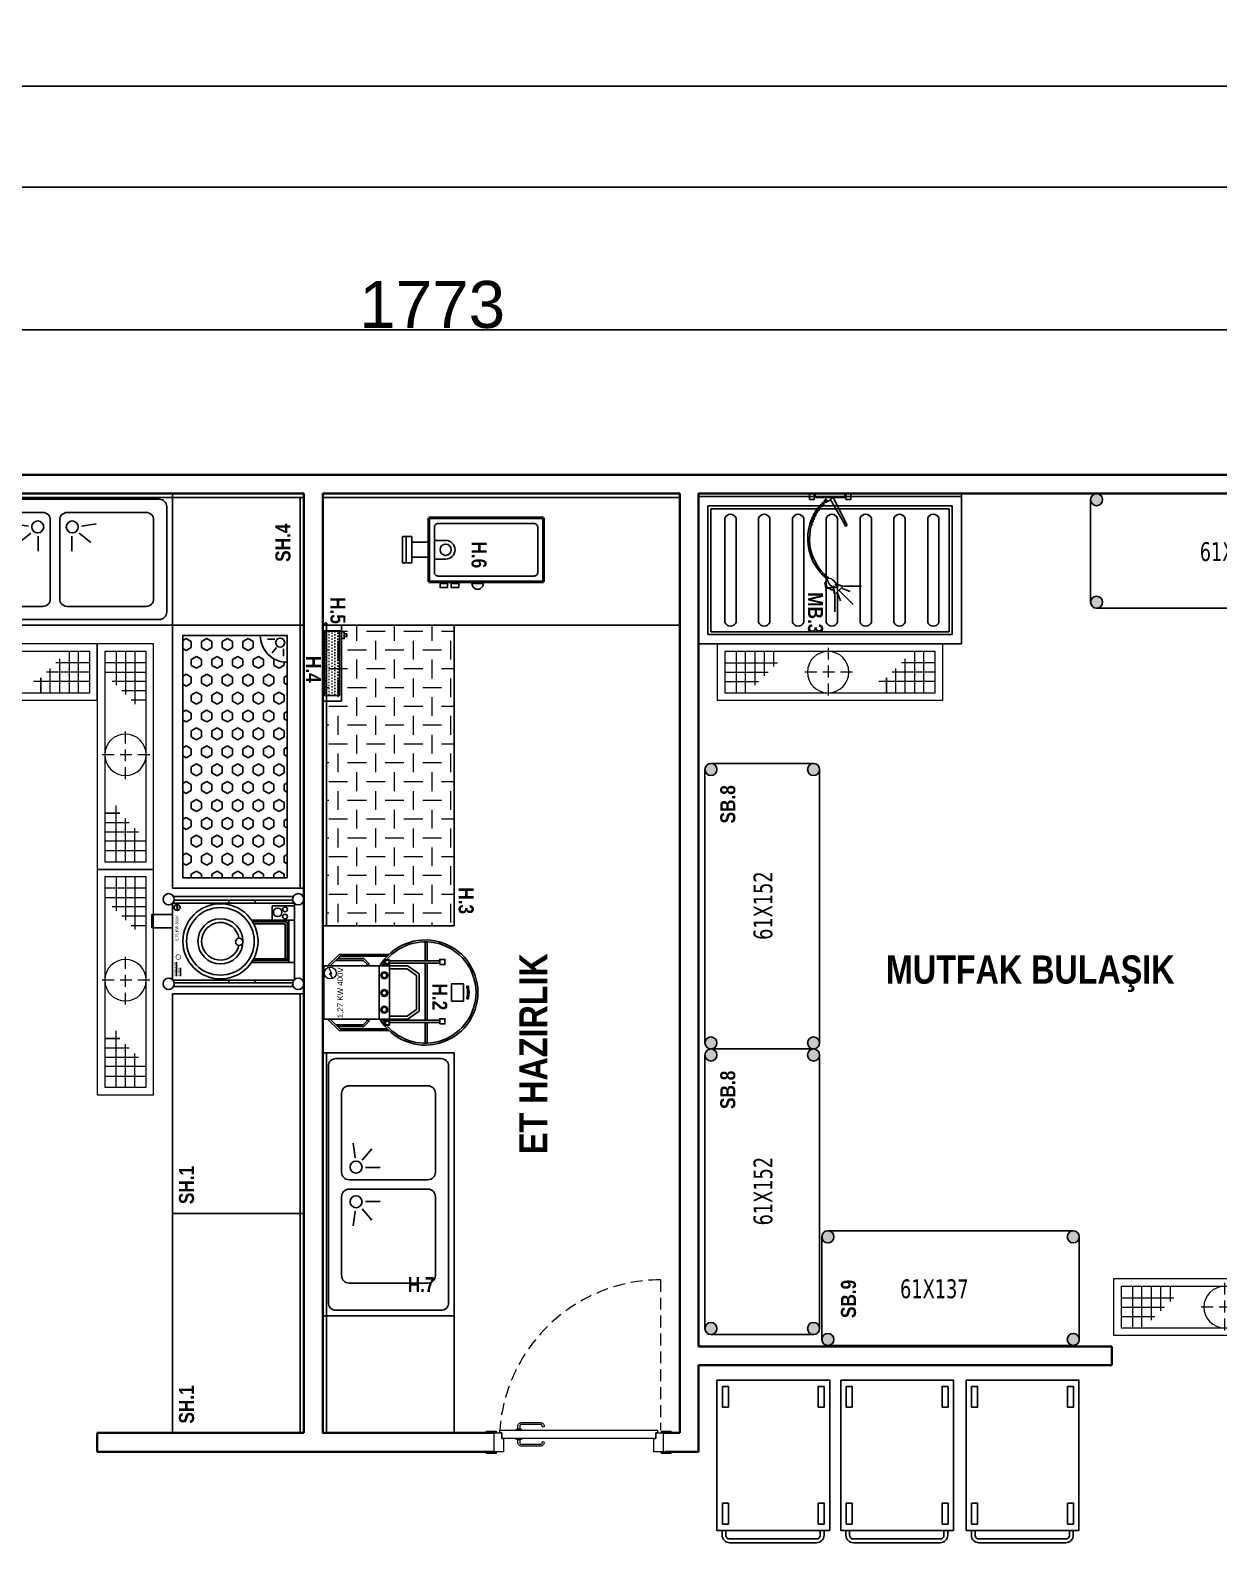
# Model space of a CAD drawing. Header units: centimetres. Extents: x 3125 to 7752, y 12316 to 13705.
# Drawn here: x 3966 to 4599, y 12900 to 13705 of the extents above; entities that cross this region are included whole.
import ezdxf
from ezdxf.enums import TextEntityAlignment as Align

# ---------------------------------------------------------------- set-up
doc = ezdxf.new("R2010")
doc.units = ezdxf.units.CM
doc.linetypes.add('DASHED2', pattern=[9.525, 6.35, -3.175])
for name, color, linetype, lineweight in [('-DWG_ANA', 7, 'Continuous', 50), ('-DWG_DETAY1', 7, 'Continuous', 25), ('A_strc-prf', 115, 'Continuous', 9), ('A_text', 7, 'Continuous', 9), ('BL-C', 140, 'Continuous', 0), ('DUVAR', 1, 'Continuous', 40), ('GRC-Ekipman', 4, 'Continuous', 25), ('GRC-et', 10, 'Continuous', 15), ('NO', 7, 'Continuous', 30), ('TES_SU', 150, 'Continuous', 25), ('yerizg-a', 7, 'Continuous', 15), ('yerizg-b', 7, 'Continuous', 9)]:
    doc.layers.add(name, color=color, linetype=linetype, lineweight=lineweight)
for name, color, linetype in [('0-MUTFAK', 7, 'Continuous'), ('Kıtc-002 Çizgi', 7, 'Continuous'), ('Kıtc-011 Elk Tes Yazı 001', 1, 'Continuous'), ('Kıtc-014 Elk Tes İşaretler', 1, 'Continuous'), ('sıhhi tesisat', 162, 'Continuous')]:
    doc.layers.add(name, color=color, linetype=linetype)
doc.styles.add('GZP', font='ARIALN.TTF')
doc.styles.add('ROMANS', font='ROMANSTW.SHX', dxfattribs={"width": 0.8})
doc.styles.get("Standard").update_dxf_attribs({"font": 'arial.ttf'})
doc.styles.add('STYLE1', font='tahoma.ttf', dxfattribs={"height": 18})
doc.dimstyles.new('ISO-25', dxfattribs={"dimtxt": 2.5, "dimasz": 2.5, "dimexe": 1.25, "dimexo": 0.625, "dimtad": 1, "dimtxsty": 'Standard', "dimcen": 2.5, "dimadec": 0, "dimazin": 0, "dimtfac": 1, "dimtmove": 0, "dimatfit": 3, "dimfxl": 1, "dimarcsym": 0})

# ---------------------------------------------------------------- blocks, each defined once
blk = doc.blocks.new('SebzeST.140-70')
h = blk.add_hatch()
h.set_pattern_fill('HEX', color=251, style=0)
h.set_pattern_definition([(0, (-12360.4633, -10510.258), (0, 5.49926), [3.175, -6.35]), (120, (-12360.4633, -10510.258), (-4.7624989, -2.74963), [3.175, -6.35]), (60, (-12357.2883, -10510.258), (-4.7624989, 2.74963), [3.175, -6.35])])
h.paths.add_polyline_path([(-134.5, -64.5), (-5.5, -64.5), (-5.5, -9), (-120.28, -9, -0.414214), (-134.5, -23.22)])
at = {"color": 251}
for p, q in [((-132.46, -15.55), (-132.46, -19.44)), ((-128.02, -14.63), (-125.18, -16.85)), ((-127.4, -10.86), (-123.57, -10.86))]:
    blk.add_line(p, q, dxfattribs=at)
for points in [[(0, 0), (-140, 0), (-140, -70), (0, -70)], [(0, 0), (-140, 0), (-140, -2), (0, -2)], [(-5.5, -9), (-134.5, -9), (-134.5, -64.5), (-5.5, -64.5)]]:
    blk.add_lwpolyline(points, close=True)
blk.add_circle((-130.74, -12.66), 2.4, dxfattribs=at)
blk.add_arc((-134.5, -9), 14.22, 270, 0, dxfattribs=at)
blk = doc.blocks.new('v-sg')
at = {"layer": 'TES_SU', "linetype": 'Continuous', "const_width": 1.2}
blk.add_lwpolyline([(-5, 0, 1), (5, 0, 1)], format="xyb", close=True, dxfattribs=at)
blk = doc.blocks.new('P-30')
at = {"layer": 'GRC-Ekipman'}
for p, q in [((-1638.02, 18559.67, 10.3), (-1638, 18559.38, 10.3)), ((-1638.02, 18559.67, 10.3), (-1637.79, 18559.51, 10.3)), ((-1638, 18559.38, 10.3), (-1637.93, 18559.42, 10.3)), ((-1637.93, 18559.42, 10.3), (-1637.79, 18559.51, 10.3)), ((-1637.87, 18559.46, 10.3), (-1637.92, 18559.43, 10.3)), ((-1637.92, 18559.43, 10.3), (-1637.36, 18558.34, 10.3)), ((-1637.27, 18558.29, 10.3), (-1637.87, 18559.46, 10.3)), ((-1610.15, 18560.8, 0), (-1610.15, 18562.3, 0)), ((-1596.15, 18560.8, 0), (-1596.15, 18562.3, 0)), ((-1587.09, 18551.73, 0), (-1587.09, 18559.29, 0)), ((-1587.09, 18559.29, 0), (-1575.15, 18559.29, 0)), ((-1637.36, 18558.34, 10.3), (-1637.94, 18558.29, 10.3)), ((-1637.94, 18558.29, 10.3), (-1637.26, 18557.32, 10.3)), ((-1637.85, 18558.24, 10.3), (-1637.27, 18558.29, 10.3)), ((-1637.22, 18557.34, 10.3), (-1637.85, 18558.24, 10.3)), ((-1598.09, 18551.73, 0), (-1575.15, 18551.73, 0)), ((-1597.45, 18550.73, 0), (-1579.15, 18550.73, 0)), ((-1579.15, 18530.13, 0), (-1579.15, 18550.73, 0)), ((-1578.15, 18529.13, 0), (-1578.15, 18551.73, 0)), ((-1575.15, 18529.13, 0), (-1575.15, 18551.73, 0)), ((-1596.89, 18549.73, 0), (-1580.15, 18549.73, 0)), ((-1580.15, 18531.13, 0), (-1580.15, 18549.73, 0)), ((-1598.09, 18529.13, 0), (-1575.15, 18529.13, 0)), ((-1597.45, 18530.13, 0), (-1578.15, 18530.13, 0)), ((-1596.89, 18531.13, 0), (-1579.15, 18531.13, 0)), ((-1610.15, 18519.8, 0), (-1610.15, 18518.3, 0)), ((-1596.15, 18519.8, 0), (-1596.15, 18518.3, 0))]:
    blk.add_line(p, q, dxfattribs=at)
at = {"layer": 'GRC-Ekipman', "elevation": 0}
for points in [[(-1575.15, 18519.8), (-1640.15, 18519.8), (-1640.15, 18560.8), (-1575.15, 18560.8), (-1575.15, 18551.73)], [(-1639.55, 18564.3), (-1575.74, 18564.3)], [(-1639.19, 18562.3), (-1576.1, 18562.3)], [(-1575.15, 18529.13), (-1575.15, 18519.8)], [(-1639.19, 18518.3), (-1576.1, 18518.3)], [(-1639.55, 18516.3), (-1575.74, 18516.3)]]:
    blk.add_lwpolyline(points, dxfattribs=at)
blk.add_lwpolyline([(-1651.1, 18547.53), (-1651.1, 18554.65), (-1640.15, 18554.65), (-1640.15, 18547.53)], close=True, dxfattribs=at)
at = {"layer": 'GRC-Ekipman'}
for centre, radius in [((-1642.15, 18562.8, 0), 3), ((-1637.69, 18558.42, 10.3), 1.58), ((-1614.59, 18540.43, 0), 20), ((-1580.21, 18557.4, 0), 1.26), ((-1573.15, 18562.8, 0), 3), ((-1614.59, 18540.43, 0), 18), ((-1614.59, 18540.43, 0), 12), ((-1584.13, 18555.86, 0), 2.29), ((-1580.21, 18553.61, 0), 1.26), ((-1604.6, 18540.15, 0), 1.9), ((-1642.15, 18517.8, 0), 3), ((-1573.15, 18517.8, 0), 3)]:
    blk.add_circle(centre, radius, dxfattribs=at)
blk.add_arc((-1614.59, 18540.43, 0), 10, 9.30203, 347.47644, dxfattribs=at)
at = {"layer": 'GRC-Ekipman', "xscale": 0.2549349402009376, "yscale": 0.2549349402009376, "zscale": 0.2549349402009376, "rotation": 89.99999999999999}
blk.add_blockref('v-sg', (-1637.03, 18532.05, 0), dxfattribs=at)
at = {"layer": 'GRC-Ekipman'}
blk.add_text('0,75 KW 380V', height=1.5, rotation=90, dxfattribs=at).set_placement((-1637.01, 18540.64, 0))
at = {"layer": 'GRC-Ekipman', "char_height": 1, "attachment_point": 1, "rotation": 90}
for s, insert in [('{\\L\\C5;SOĞUK SU}', (-1639.22, 18521.93, 0)), ('{\\L\\C5;GİDER}', (-1637.01, 18521.93, 0))]:
    blk.add_mtext_dynamic_manual_height_columns(s, width=14.9424, gutter_width=50, heights=[0], dxfattribs=dict(at, insert=insert))
blk = doc.blocks.new('KAZAN YIKAMA EVY.140-80')
for p, q in [((0, 0), (140, 0)), ((0, -80), (0, 0)), ((140, 0), (140, -80)), ((5, -6.5), (135, -6.5)), ((5, -75), (5, -6.5)), ((6.5, -8), (133.5, -8)), ((6.5, -73.5), (6.5, -8)), ((133.5, -8), (133.5, -73.5)), ((135, -6.5), (135, -75)), ((140, -80), (0, -80)), ((135, -75), (5, -75)), ((133.5, -73.5), (6.5, -73.5))]:
    blk.add_line(p, q)
at = {"color": 251}
for p, q in [((14, -68.5), (14, -13)), ((20, -68.5), (20, -13)), ((32, -68.5), (32, -13)), ((38, -68.5), (38, -13)), ((50, -68.5), (50, -13)), ((56, -68.5), (56, -13)), ((68, -68.5), (68, -13)), ((74, -68.5), (74, -13)), ((86, -68.5), (86, -13)), ((92, -68.5), (92, -13)), ((104, -68.5), (104, -13)), ((110, -68.5), (110, -13)), ((122, -68.5), (122, -13)), ((128, -68.5), (128, -13))]:
    blk.add_line(p, q, dxfattribs=at)
blk.add_lwpolyline([(0, 0), (140, 0), (140, -1.5), (0, -1.5)], close=True)
for centre, start, end in [((17, -14.25), 22.61986, 157.38014), ((35, -14.25), 22.61986, 157.38014), ((53, -14.25), 22.61986, 157.38014), ((71, -14.25), 22.61986, 157.38014), ((89, -14.25), 22.61986, 157.38014), ((107, -14.25), 22.61986, 157.38014), ((125, -14.25), 22.61986, 157.38014), ((17, -67.25), 202.61986, 337.38014), ((35, -67.25), 202.61986, 337.38014), ((53, -67.25), 202.61986, 337.38014), ((71, -67.25), 202.61986, 337.38014), ((89, -67.25), 202.61986, 337.38014), ((107, -67.25), 202.61986, 337.38014), ((125, -67.25), 202.61986, 337.38014)]:
    blk.add_arc(centre, 3.25, start, end, dxfattribs=at)
blk = doc.blocks.new('152')
at = {"lineweight": -2}
h = blk.add_hatch(color=256, dxfattribs=at)
h.paths.add_polyline_path([(-1483.21, 18617.04, 1), (-1476.81, 18617.04, 1)])
h.paths.add_polyline_path([(-1476.81, 18562.44, 1), (-1483.21, 18562.44, 1)])
h = blk.add_hatch(color=256, dxfattribs=at)
h.paths.add_polyline_path([(-1337.61, 18617.04, 1), (-1331.21, 18617.04, 1)])
h.paths.add_polyline_path([(-1337.61, 18562.44, 1), (-1331.21, 18562.44, 1)])
for p, q in [((-1483.21, 18617.04), (-1483.21, 18562.44)), ((-1334.41, 18620.24), (-1480.01, 18620.24)), ((-1331.21, 18617.04), (-1331.21, 18562.44)), ((-1334.41, 18559.24), (-1480.01, 18559.24))]:
    blk.add_line(p, q)
for centre in [(-1480.01, 18617.04), (-1334.41, 18617.04), (-1480.01, 18562.44), (-1334.41, 18562.44)]:
    blk.add_circle(centre, 3.2)
at = {"style": 'STYLE1', "width": 0.8}
blk.add_text('61X152', height=10, dxfattribs=at).set_placement((-1425.13, 18584.4))
blk = doc.blocks.new('ÖN YIKAMA DUŞ')
at = {"linetype": 'Continuous'}
for p, q in [((0, 0), (0, -4.4)), ((3.7, 0), (0, 0)), ((3.7, -4.4), (3.7, 0)), ((4.5, 0), (4.5, -3)), ((26.9, 0), (4.5, 0)), ((26.9, -3), (26.9, 0)), ((27.7, 0), (27.7, -4.4)), ((31.4, 0), (27.7, 0)), ((31.4, -4.4), (31.4, 0)), ((0, -4.4), (3.7, -4.4)), ((4.5, -0.7), (3.7, -0.7)), ((4.5, -2.2), (3.7, -2.2)), ((4.5, -3), (13.4, -3)), ((5.5, -11), (7.6, -13)), ((6.9, -9.5), (9, -11.5)), ((8.1, -7.9), (10.2, -9.9)), ((9.4, -6.4), (11.5, -8.4)), ((10.9, -5), (13, -7)), ((11.5, -4.7), (13.6, -6.7)), ((11.9, -4.2), (14, -6.2)), ((12.2, -3.9), (13.4, -2.9)), ((12.2, -3.9), (14.3, -5.9)), ((13.4, -2.9), (17.9, -2.9)), ((17.9, -2.9), (14.3, -5.9)), ((17.8, -3), (26.9, -3)), ((27.7, -0.7), (26.9, -0.7)), ((27.7, -2.2), (26.9, -2.2)), ((27.7, -4.4), (31.4, -4.4)), ((-0.1, -22.8), (2.6, -23.8)), ((0.7, -20.4), (3.4, -21.4)), ((1.7, -17.8), (4.1, -19.3)), ((2.7, -15.3), (5.1, -16.8)), ((4.2, -12.9), (6.3, -14.9))]:
    blk.add_line(p, q, dxfattribs=at)
at = {"color": 251, "linetype": 'Continuous'}
for p, q in [((27, -23.5), (16.1, -4.4)), ((18.1, -3), (28.5, -23.5)), ((11.7, -67.6), (12, -67.6)), ((12.6, -71.5), (11.7, -67.6)), ((12, -67.6), (13.2, -71.3)), ((15.9, -72.4), (12.6, -71.5)), ((13.2, -71.3), (16, -71.7)), ((17.1, -73.3), (15.9, -72.4)), ((16, -71.7), (17.9, -71.2)), ((18.1, -73), (17.1, -73.3)), ((25.7, -70.4), (19.4, -76.7)), ((19.4, -77.2), (19.4, -89.9)), ((21.4, -75.7), (23.6, -81.6)), ((23, -73.8), (33.2, -84.2)), ((25, -72.1), (31, -74.4)), ((26.3, -70.3), (39.7, -70.3))]:
    blk.add_line(p, q, dxfattribs=at)
at = {"linetype": 'Continuous'}
for centre, radius, start, end in [((37, -34.4), 38.3, 129.0428, 232.3369), ((38.2, -34.3), 38.1, 130.3173, 231.5585)]:
    blk.add_arc(centre, radius, start, end, dxfattribs=at)
at = {"color": 251, "linetype": 'Continuous'}
for centre, radius, start, end in [((27.7, -23.9), 0.838, 153.2717, 26.7283), ((14.6, -65), 0.878, 134.1304, 188.0124), ((20, -64.2), 6.42, 188.0124, 207.313), ((14.6, -65), 0.878, 80.2485, 134.1304), ((26.8, -60.8), 14, 207.313, 216.9944), ((13.6, -70.5), 6.42, 60.9479, 80.2485), ((9.9, -77.1), 14, 51.2665, 60.9479), ((-2.2, -81.9), 26.2, 29.9355, 37.0189), ((16.1, -72.9), 5.32, 28.8119, 50.0063), ((46.7, 29.8), 102.3, 254.5947, 258.178), ((2.7, -141.7), 74.9, 72.112, 76.2975), ((32.3, -52), 24, 225.8417, 233.2402), ((-87.9, -95.9), 109, 10.1631, 13.6355), ((22.2, -65.7), 6.11, 227.097, 246.8677), ((96.2, -54.1), 80.1, 192.3119, 196.3602), ((19.9, -70.5), 0.878, 260.2485, 314.1304), ((19.9, -70.5), 0.878, 314.1304, 8.0124)]:
    blk.add_arc(centre, radius, start, end, dxfattribs=at)
blk = doc.blocks.new('A$C29431E44')
at = {"layer": 'Kıtc-014 Elk Tes İşaretler', "linetype": 'Continuous', "lineweight": 0}
for p, q in [((2.9, 3.66), (0.96, 2.3)), ((0.96, 2.3), (1, 2.21)), ((1, 2.21), (2.81, 3.48)), ((2.81, 3.48), (2.9, 2.31)), ((3, 2.49), (2.9, 3.66)), ((2.9, 2.31), (5.24, 3.52)), ((5.18, 3.62), (3, 2.49)), ((5.66, 3.81), (5.09, 3.77)), ((5.09, 3.77), (5.17, 3.64)), ((5.17, 3.64), (5.34, 3.36)), ((5.24, 3.52), (5.19, 3.62)), ((5.34, 3.36), (5.66, 3.81))]:
    blk.add_line(p, q, dxfattribs=at)
blk.add_circle((3.16, 3.16), 3.16, dxfattribs=at)
blk = doc.blocks.new('A$C5DC8673B')
at = {"layer": 'Kıtc-002 Çizgi'}
for p, q in [((9.81, 60.6), (9.81, 74.46)), ((10.81, 61.02), (10.81, 75.5)), ((45.07, 61.02), (45.07, 75.5)), ((46.07, 60.6), (46.07, 74.46)), ((12.51, 57.9), (9.81, 60.6)), ((12.93, 58.9), (10.81, 61.02)), ((12.51, 57.9), (13.78, 57.9)), ((12.93, 58.9), (13.78, 58.9)), ((42.95, 58.9), (42.1, 58.9)), ((43.36, 57.9), (42.1, 57.9)), ((42.95, 58.9), (45.07, 61.02)), ((43.36, 57.9), (46.07, 60.6)), ((12.86, 49.25), (12.86, 46.97)), ((13.78, 52.49), (13.78, 46.97)), ((13.27, 27.91), (43.51, 27.91)), ((13.27, 26.91), (43.51, 26.91)), ((44.79, 27.91), (54.94, 27.91)), ((44.79, 26.91), (54.92, 26.91)), ((25.28, 5.74), (25.55, 5.7)), ((25.28, 4.93), (25.55, 4.89)), ((30.59, 5.74), (30.32, 5.7)), ((30.59, 4.93), (30.32, 4.89))]:
    blk.add_line(p, q, dxfattribs=at)
for points in [[(13.78, 52.49), (42.1, 52.49), (42.1, 81.92), (13.78, 81.92)], [(10.58, 49.85), (13.78, 49.85), (13.78, 49.25), (10.58, 49.25)], [(12.86, 49.25), (10.58, 49.25), (10.58, 46.97), (12.86, 46.97)], [(13.78, 49.25), (12.86, 49.25), (12.86, 46.97), (13.78, 46.97)], [(13.78, 52.49), (42.1, 52.49), (42.1, 46.97), (13.78, 46.97)], [(42.1, 49.82), (45.29, 49.82), (45.29, 49.23), (42.1, 49.23)], [(43.01, 46.95), (42.1, 46.95), (42.1, 49.23), (43.01, 49.23)], [(43.01, 49.23), (45.29, 49.23), (45.29, 46.95), (43.01, 46.95)], [(12, 20.21), (13.27, 20.21), (13.27, 46.97), (12, 46.97)], [(43.51, 20.19), (44.79, 20.19), (44.79, 46.95), (43.51, 46.95)], [(11.26, 20.21), (14.01, 20.21), (14.01, 17.47), (11.26, 17.47)], [(42.78, 20.19), (45.52, 20.19), (45.52, 17.45), (42.78, 17.45)], [(23.37, 13.98), (32.5, 13.98), (32.5, 7.59), (23.37, 7.59)], [(24.56, 5.74), (25.28, 5.74), (25.28, 4.93), (24.56, 4.93)], [(31.32, 5.74), (30.59, 5.74), (30.59, 4.93), (31.32, 4.93)]]:
    blk.add_lwpolyline(points, close=True, dxfattribs=at)
for points in [[(7.66, 47.23), (7.66, 73.69), (13.78, 79.99)], [(8.66, 48.22), (8.66, 73.29), (13.78, 78.56)], [(48.21, 47.23), (48.21, 73.69), (42.1, 79.99)], [(47.21, 48.22), (47.21, 73.29), (42.1, 78.56)], [(13.78, 46.97), (13.78, 37.33), (13.9, 36.96), (18.04, 31.19), (18.44, 31.17), (37.43, 31.17), (37.84, 31.19), (41.98, 36.96), (42.1, 37.33), (42.1, 46.97)], [(15.28, 46.97), (15.28, 37.61), (18.82, 32.67), (37.05, 32.67), (40.6, 37.61), (40.6, 46.97)]]:
    blk.add_lwpolyline(points, dxfattribs=at)
for centre, radius in [((11.69, 48.13), 1), ((18.78, 49.73), 1.82), ((18.78, 49.73), 1.28), ((27.7, 49.73), 1.82), ((27.7, 49.73), 1.28), ((37.09, 49.73), 1.82), ((37.09, 49.73), 1.28), ((44.19, 48.13), 1)]:
    blk.add_circle(centre, radius, dxfattribs=at)
for centre, radius, start, end in [((27.94, 27.91), 28, 120.37847, 59.62153), ((27.94, 27.91), 27, 130.00552, 49.99448), ((27.94, 27.91), 27, 121.63053, 125.66401), ((27.94, 27.91), 27, 54.24941, 58.36948), ((27.94, 14.35), 8.97, 254.57781, 285.42219), ((27.94, 13.54), 8.97, 254.57781, 285.42219)]:
    blk.add_arc(centre, radius, start, end, dxfattribs=at)
for points, knots in [([(1.23, 27.91), (1.16, 27.91), (1.06, 27.91), (0.97, 27.91), (0.94, 27.91)], [0, 0, 0, 0, 0.1306613, 0.1926211, 0.1926211, 0.1926211, 0.1926211]), ([(1.23, 27.91), (1.16, 27.91), (1.06, 27.91), (0.97, 27.91), (0.94, 27.91)], [0, 0, 0, 0, 0.1306613, 0.1926211, 0.1926211, 0.1926211, 0.1926211]), ([(12, 27.91), (11.69, 27.91), (11.39, 27.91), (11.08, 27.91), (10.43, 27.91), (8.89, 27.91), (6.48, 27.91), (3.85, 27.91), (2.1, 27.91), (1.23, 27.91)], [-0.091879, -0.091879, -0.091879, -0.091879, 0, 0, 0, 0.196291, 0.46418, 0.732097, 1, 1, 1, 1]), ([(12, 27.91), (11.69, 27.91), (11.39, 27.91), (11.08, 27.91), (10.43, 27.91), (8.89, 27.91), (6.48, 27.91), (3.85, 27.91), (2.1, 27.91), (1.23, 27.91)], [-0.091879, -0.091879, -0.091879, -0.091879, 0, 0, 0, 0.196291, 0.46418, 0.732097, 1, 1, 1, 1]), ([(12, 26.91), (11.97, 26.91), (11.94, 26.91), (11.87, 26.91), (11.82, 26.91), (11.66, 26.91), (11.56, 26.91), (11.44, 26.91), (11.43, 26.91), (11.38, 26.91), (11.35, 26.91), (11.26, 26.91), (11.2, 26.91), (11.12, 26.91), (11.11, 26.91), (11.08, 26.91), (11.07, 26.91), (11.05, 26.91), (11.04, 26.91), (11.02, 26.91), (11, 26.91), (10.95, 26.91), (10.91, 26.91), (10.81, 26.91), (10.74, 26.91), (10.52, 26.91), (10.38, 26.91), (9.96, 26.91), (9.68, 26.91), (9.37, 26.91), (9.34, 26.91), (9.27, 26.91), (9.22, 26.91), (9.16, 26.91), (9.15, 26.91), (9.14, 26.91), (9.13, 26.91), (9.12, 26.91), (9.11, 26.91), (9.09, 26.91), (9.08, 26.91), (9.04, 26.91), (9.02, 26.91), (8.94, 26.91), (8.89, 26.91), (8.74, 26.91), (8.64, 26.91), (8.33, 26.91), (8.13, 26.91), (7.51, 26.91), (7.11, 26.91), (6.66, 26.91), (6.62, 26.91), (6.56, 26.91), (6.55, 26.91), (6.52, 26.91), (6.51, 26.91), (6.49, 26.91), (6.49, 26.91), (6.47, 26.91), (6.46, 26.91), (6.44, 26.91), (6.42, 26.91), (6.38, 26.91), (6.34, 26.91), (6.25, 26.91), (6.19, 26.91), (6, 26.91), (5.88, 26.91), (5.5, 26.91), (5.25, 26.91), (4.98, 26.91), (4.95, 26.91), (4.88, 26.91), (4.83, 26.91), (4.68, 26.91), (4.58, 26.91), (4.29, 26.91), (4.09, 26.91), (3.88, 26.91), (3.87, 26.91), (3.85, 26.91), (3.84, 26.91), (3.82, 26.91), (3.81, 26.91), (3.78, 26.91), (3.76, 26.91), (3.7, 26.91), (3.66, 26.91), (3.54, 26.91), (3.46, 26.91), (3.22, 26.91), (3.06, 26.91), (2.57, 26.91), (2.25, 26.91), (1.7, 26.91), (1.46, 26.91), (1.23, 26.91)], [-0.091879, -0.091879, -0.091879, -0.091879, -0.084163, -0.084163, -0.068729, -0.068729, -0.037862, -0.037862, -0.033319, -0.033319, -0.024232, -0.024232, -0.006058, -0.006058, -0.000672, -0.000672, 0.001993, 0.001993, 0.004658, 0.004658, 0.009988, 0.009988, 0.020649, 0.020649, 0.04197, 0.04197, 0.084612, 0.084612, 0.169896, 0.169896, 0.17737, 0.17737, 0.192318, 0.192318, 0.194954, 0.194954, 0.196886, 0.196886, 0.198819, 0.198819, 0.202683, 0.202683, 0.210411, 0.210411, 0.225868, 0.225868, 0.256781, 0.256781, 0.318608, 0.318608, 0.442262, 0.442262, 0.455315, 0.455315, 0.459598, 0.459598, 0.462633, 0.462633, 0.465016, 0.465016, 0.4674, 0.4674, 0.472167, 0.472167, 0.481702, 0.481702, 0.500771, 0.500771, 0.538909, 0.538909, 0.615186, 0.615186, 0.622666, 0.622666, 0.637628, 0.637628, 0.667551, 0.667551, 0.727398, 0.727398, 0.731293, 0.731293, 0.734369, 0.734369, 0.737445, 0.737445, 0.743597, 0.743597, 0.755901, 0.755901, 0.780509, 0.780509, 0.829725, 0.829725, 0.928156, 0.928156, 1, 1, 1, 1])]:
    blk.add_open_spline(points, degree=3, knots=knots, dxfattribs=at)
at = {"layer": 'Kıtc-014 Elk Tes İşaretler'}
blk.add_blockref('A$C29431E44', (35.14, 75.32), dxfattribs=at)
at = {"layer": 'Kıtc-011 Elk Tes Yazı 001', "insert": (14.28, 74.65), "char_height": 3, "attachment_point": 1}
blk.add_mtext_dynamic_manual_height_columns('{\\f@Arial Unicode MS|b0|i0|c162|p34;1,27 KW 400V }', width=31.2688, gutter_width=50, heights=[0], dxfattribs=at)
blk = doc.blocks.new('Y-SIFON')
at = {"layer": 'yerizg-a', "color": 0, "linetype": 'Continuous'}
blk.add_circle((0, 0), 11, dxfattribs=at)
at = {"layer": 'yerizg-b', "color": 0, "linetype": 'DASHED2'}
for points in [[(0, 13), (0, -13)], [(-13, 0), (13, 0)]]:
    blk.add_lwpolyline(points, dxfattribs=at)
blk = doc.blocks.new('FGEWRW')
at = {"layer": 'BL-C', "linetype": 'Continuous'}
for p, q in [((418952.37, 6392407.23, 0), (418980.37, 6392407.23, 0)), ((418958.37, 6392413.23, 0), (418958.37, 6392391.23, 0)), ((418963.37, 6392391.23, 0), (418963.37, 6392413.23, 0)), ((418968.37, 6392413.23, 0), (418968.37, 6392395.23, 0)), ((418973.37, 6392413.23, 0), (418973.37, 6392400.23, 0)), ((418978.37, 6392413.23, 0), (418978.37, 6392405.23, 0)), ((419064.37, 6392407.23, 0), (419046.37, 6392407.23, 0)), ((419048.37, 6392391.23, 0), (419048.37, 6392409.23, 0)), ((419053.37, 6392413.23, 0), (419053.37, 6392391.23, 0)), ((419058.37, 6392391.23, 0), (419058.37, 6392413.23, 0)), ((418952.37, 6392402.23, 0), (418975.37, 6392402.23, 0)), ((419064.37, 6392402.23, 0), (419041.37, 6392402.23, 0)), ((419043.37, 6392391.23, 0), (419043.37, 6392404.23, 0)), ((418952.37, 6392397.23, 0), (418970.37, 6392397.23, 0)), ((419064.37, 6392397.23, 0), (419034.37, 6392397.23, 0))]:
    blk.add_line(p, q, dxfattribs=at)
at = {"layer": 'BL-C', "linetype": 'Continuous', "elevation": 0}
for points in [[(419068.37, 6392417.23), (418948.37, 6392417.23), (418948.37, 6392387.23), (419068.37, 6392387.23)], [(419064.37, 6392413.23), (418952.37, 6392413.23), (418952.37, 6392391.23), (419064.37, 6392391.23)]]:
    blk.add_lwpolyline(points, close=True, dxfattribs=at)
at = {"layer": 'sıhhi tesisat'}
blk.add_line((419038.37, 6392391.23, 0), (419038.37, 6392399.23, 0), dxfattribs=at)
at = {"layer": 'BL-C', "linetype": 'Continuous', "extrusion": (0, 0, -1), "zscale": -1}
blk.add_blockref('Y-SIFON', (-419007.37, 6392402.23, 0), dxfattribs=at)
at = {"layer": 'BL-C', "linetype": 'Continuous', "style": 'ROMANS', "text_generation_flag": 4, "width": 0.8}
blk.add_attdef('YRNO', text='', height=10, rotation=180, dxfattribs=at).set_placement((418965.37, 6392377.23, 0), align=Align.MIDDLE)
blk = doc.blocks.new('Evye2.140-70')
at = {"color": 251}
for p, q in [((-84.16, -17.24), (-91.97, -16.13)), ((-82.93, -21.05), (-89.03, -26.06)), ((-79.02, -22.71), (-79.02, -30.6)), ((-60.98, -22.71), (-60.98, -30.6)), ((-57.07, -21.05), (-50.97, -26.06)), ((-55.84, -17.24), (-48.03, -16.13))]:
    blk.add_line(p, q, dxfattribs=at)
for points in [[(0, -70), (-140, -70), (-140, 0), (0, 0)], [(0, -2), (-140, -2), (-140, 0), (0, 0)]]:
    blk.add_lwpolyline(points, close=True)
blk.add_lwpolyline([(-7, -67), (-133, -67, -0.414214), (-137, -63), (-137, -7, -0.414214), (-133, -3), (-7, -3, -0.414214), (-3, -7), (-3, -63, -0.414214)], format="xyb", close=True)
for points in [[(-76.5, -60), (-118.5, -60, -0.414214), (-122.5, -56), (-122.5, -14, -0.414214), (-118.5, -10), (-76.5, -10, -0.414214), (-72.5, -14), (-72.5, -56, -0.414214)], [(-63.5, -60), (-21.5, -60, 0.414214), (-17.5, -56), (-17.5, -14, 0.414214), (-21.5, -10), (-63.5, -10, 0.414214), (-67.5, -14), (-67.5, -56, 0.414214)]]:
    blk.add_lwpolyline(points, format="xyb", close=True, dxfattribs=at)
for centre in [(-79.21, -17.74), (-60.79, -17.74)]:
    blk.add_circle(centre, 3.19, dxfattribs=at)
blk = doc.blocks.new('PoliTT.E.160-70')
at = {"layer": 'GRC-et'}
h = blk.add_hatch(dxfattribs=at)
h.set_pattern_fill('CHECKERED', color=256, scale=10, style=0)
h.set_pattern_definition([(0, (160, 0), (10, 10), [10, -10]), (90, (165, 5), (-10, 10), [10, -10])])
h.paths.add_polyline_path([(0, -70), (160, -70), (160, -2), (0, -2)])
for p, q in [((0, 0), (160, 0)), ((0, -70), (0, 0)), ((160, 0), (160, -70)), ((160, -2), (0, -2)), ((160, -70), (0, -70))]:
    blk.add_line(p, q)
blk = doc.blocks.new('1YM-inox2000STR')
at = {"layer": '-DWG_ANA', "color": 0}
for p, q in [((61, 0), (0, 0)), ((0, 0), (0, -34)), ((61, -34), (61, 0)), ((0, -34), (61, -34))]:
    blk.add_line(p, q, dxfattribs=at)
at = {"layer": '-DWG_DETAY1', "color": 0}
blk.add_lwpolyline([(58, -5), (58, -29, -0.414214), (56, -31), (5, -31, -0.414214), (3, -29), (3, -5, -0.414214), (5, -3), (56, -3, -0.414214)], format="xyb", close=True, dxfattribs=at)
for points in [[(-9, -10), (-9, -24), (-14, -24), (-14, -10), (-9, -10)], [(-12, -10), (-12, -24)], [(0, -21), (-9, -21), (-9, -13), (0, -13)], [(10, -35), (6, -35), (6, -37), (10, -37), (10, -35)], [(16, -35), (12, -35), (12, -37), (16, -37), (16, -35)]]:
    blk.add_lwpolyline(points, dxfattribs=at)
for points in [[(3, -12), (9, -12, -1), (9, -22), (3, -22)], [(26, -35), (29, -35, -1.004224), (23, -35), (26, -35)]]:
    blk.add_lwpolyline(points, format="xyb", dxfattribs=at)
blk.add_circle((9, -17), 3, dxfattribs=at)
at = {"layer": 'NO', "linetype": 'Continuous', "style": 'ROMANS', "width": 0.8}
blk.add_attdef('NO', text='', height=10, dxfattribs=at).set_placement((31, -17), align=Align.MIDDLE)
blk = doc.blocks.new('A$C3BCB2360')
at = {"layer": 'Kıtc-002 Çizgi'}
h = blk.add_hatch(dxfattribs=at)
h.set_pattern_fill('DOTS', color=256, style=0)
h.set_pattern_definition([(0, (-5262.7797, -8365.3325), (0.79375, 1.5875), [0, -1.5875])])
h.paths.add_polyline_path([(3, 11.83), (3, 3.83), (37.5, 3.83), (37.5, 11.83)])
for points in [[(0, 2.83), (40.5, 2.83), (40.5, 12.83), (0, 12.83)], [(3, 3.83), (37.5, 3.83), (37.5, 11.83), (3, 11.83)], [(40.5, 11.83), (41.4, 11.83), (41.7, 11.53), (41.7, 10.93), (41.4, 10.63), (40.5, 10.63)], [(33.33, 2.83), (36.88, 2.83), (36.88, 1.42), (33.33, 1.42)], [(34.4, 1.42), (35.81, 1.42), (35.81, 0), (34.4, 0)]]:
    blk.add_lwpolyline(points, close=True, dxfattribs=at)
blk = doc.blocks.new('Evye3.180-70')
at = {"color": 251}
for p, q in [((-131.66, -17.24), (-139.47, -16.13)), ((-130.43, -21.05), (-136.53, -26.06)), ((-126.52, -22.71), (-126.52, -30.6)), ((-76.66, -17.24), (-84.47, -16.13)), ((-75.43, -21.05), (-81.53, -26.06)), ((-71.52, -22.71), (-71.52, -30.6)), ((-53.48, -22.71), (-53.48, -30.6)), ((-49.57, -21.05), (-43.47, -26.06)), ((-48.34, -17.24), (-40.53, -16.13))]:
    blk.add_line(p, q, dxfattribs=at)
for points in [[(-180, -70), (0, -70), (0, 0), (-180, 0)], [(-180, -2), (0, -2), (0, 0), (-180, 0)]]:
    blk.add_lwpolyline(points, close=True)
blk.add_lwpolyline([(-173, -67), (-7, -67, 0.414214), (-3, -63), (-3, -7, 0.414214), (-7, -3), (-173, -3, 0.414214), (-177, -7), (-177, -63, 0.414214)], format="xyb", close=True)
for points in [[(-124, -60), (-166, -60, -0.414214), (-170, -56), (-170, -14, -0.414214), (-166, -10), (-124, -10, -0.414214), (-120, -14), (-120, -56, -0.414214)], [(-69, -60), (-111, -60, -0.414214), (-115, -56), (-115, -14, -0.414214), (-111, -10), (-69, -10, -0.414214), (-65, -14), (-65, -56, -0.414214)], [(-56, -60), (-14, -60, 0.414214), (-10, -56), (-10, -14, 0.414214), (-14, -10), (-56, -10, 0.414214), (-60, -14), (-60, -56, 0.414214)]]:
    blk.add_lwpolyline(points, format="xyb", close=True, dxfattribs=at)
for centre in [(-126.71, -17.74), (-71.71, -17.74), (-53.29, -17.74)]:
    blk.add_circle(centre, 3.19, dxfattribs=at)
blk = doc.blocks.new('ARB. Kazan Taşıma 80-60')
blk.add_lwpolyline([(0, 0), (0, -80), (60, -80), (60, 0)], close=True)
at = {"color": 251}
for points in [[(2.89, -3.38), (6.08, -3.38), (6.08, -14.4), (2.89, -14.4)], [(57.11, -3.38), (53.92, -3.38), (53.92, -14.4), (57.11, -14.4)], [(2.89, -76.62), (6.08, -76.62), (6.08, -65.6), (2.89, -65.6)], [(57.11, -76.62), (53.92, -76.62), (53.92, -65.6), (57.11, -65.6)]]:
    blk.add_lwpolyline(points, close=True, dxfattribs=at)
for points in [[(56.97, -80.16), (56.97, -82.6, -0.414214), (52.97, -86.6), (6.75, -86.6, -0.414214), (2.75, -82.6), (2.75, -80)], [(54.97, -80.16), (54.97, -82.6, -0.414214), (52.97, -84.6), (6.75, -84.6, -0.414214), (4.75, -82.6), (4.75, -80)]]:
    blk.add_lwpolyline(points, format="xyb", dxfattribs=at)
blk = doc.blocks.new('WE2')
at = {"layer": 'A_strc-prf', "linetype": 'DASHED2', "elevation": 0}
blk.add_lwpolyline([(-2278.77, 19384.01, -0.392696), (-2193.23, 19464.02), (-2193.23, 19384.01)], format="xyb", dxfattribs=at)
blk.add_lwpolyline([(-2278.77, 19384.01, -0.392696), (-2193.23, 19464.02), (-2193.23, 19384.01)], format="xyb", dxfattribs=at)
at = {"layer": 'A_strc-prf', "elevation": 0}
for points in [[(-2267.15, 19388.01), (-2257.15, 19388.01, -0.414214), (-2255.15, 19386.01, -0.91685), (-2256.15, 19386.01, 0.414214), (-2257.15, 19387.01), (-2267.15, 19387.01, 0.414214), (-2268.15, 19386.01), (-2268.15, 19384.51), (-2269.15, 19384.51), (-2269.15, 19386.01, -0.414214)], [(-2267.15, 19388.01), (-2257.15, 19388.01, -0.414214), (-2255.15, 19386.01, -0.91685), (-2256.15, 19386.01, 0.414214), (-2257.15, 19387.01), (-2267.15, 19387.01, 0.414214), (-2268.15, 19386.01), (-2268.15, 19384.51), (-2269.15, 19384.51), (-2269.15, 19386.01, -0.414214)], [(-2269.15, 19377.51), (-2269.15, 19379.01), (-2268.15, 19379.01), (-2268.15, 19377.51, 0.414214), (-2267.15, 19376.51), (-2257.15, 19376.51, 0.414214), (-2256.15, 19377.51, -0.91685), (-2255.15, 19377.51, -0.414214), (-2257.15, 19375.51), (-2267.15, 19375.51, -0.414214)], [(-2269.15, 19377.51), (-2269.15, 19379.01), (-2268.15, 19379.01), (-2268.15, 19377.51, 0.414214), (-2267.15, 19376.51), (-2257.15, 19376.51, 0.414214), (-2256.15, 19377.51, -0.91685), (-2255.15, 19377.51, -0.414214), (-2257.15, 19375.51), (-2267.15, 19375.51, -0.414214)]]:
    blk.add_lwpolyline(points, format="xyb", close=True, dxfattribs=at)
for points in [[(-2285.77, 19383.51), (-2280.77, 19383.51), (-2280.77, 19382.51), (-2281.77, 19382.51), (-2285.77, 19382.51)], [(-2285.77, 19383.51), (-2280.77, 19383.51), (-2280.77, 19382.51), (-2281.77, 19382.51), (-2285.77, 19382.51)], [(-2281.77, 19382.51), (-2277.77, 19382.51), (-2277.77, 19379.51), (-2276.77, 19379.51), (-2276.77, 19372.51), (-2281.77, 19372.51)], [(-2281.77, 19382.51), (-2277.77, 19382.51), (-2277.77, 19379.51), (-2276.77, 19379.51), (-2276.77, 19372.51), (-2281.77, 19372.51)], [(-2277.77, 19382.51), (-2278.77, 19382.51), (-2278.77, 19384.01), (-2194.77, 19384.01), (-2194.77, 19382.51), (-2195.77, 19382.51), (-2195.77, 19379.51), (-2196.77, 19379.51), (-2277.77, 19379.51)], [(-2277.77, 19382.51), (-2278.77, 19382.51), (-2278.77, 19384.01), (-2194.77, 19384.01), (-2194.77, 19382.51), (-2195.77, 19382.51), (-2195.77, 19379.51), (-2196.77, 19379.51), (-2277.77, 19379.51)], [(-2270.03, 19384.51), (-2267.28, 19384.51), (-2267.28, 19384.01), (-2270.03, 19384.01)], [(-2270.03, 19384.51), (-2267.28, 19384.51), (-2267.28, 19384.01), (-2270.03, 19384.01)], [(-2196.77, 19379.51), (-2195.77, 19379.51), (-2195.77, 19382.51), (-2191.77, 19382.51), (-2191.77, 19372.51), (-2196.77, 19372.51)], [(-2196.77, 19379.51), (-2195.77, 19379.51), (-2195.77, 19382.51), (-2191.77, 19382.51), (-2191.77, 19372.51), (-2196.77, 19372.51)], [(-2192.77, 19383.51), (-2187.77, 19383.51), (-2187.77, 19382.51), (-2191.77, 19382.51), (-2192.77, 19382.51)], [(-2192.77, 19383.51), (-2187.77, 19383.51), (-2187.77, 19382.51), (-2191.77, 19382.51), (-2192.77, 19382.51)], [(-2285.77, 19372.51), (-2281.77, 19372.51), (-2280.77, 19372.51), (-2280.77, 19371.51), (-2285.77, 19371.51)], [(-2285.77, 19372.51), (-2281.77, 19372.51), (-2280.77, 19372.51), (-2280.77, 19371.51), (-2285.77, 19371.51)], [(-2270.03, 19379.51), (-2267.28, 19379.51), (-2267.28, 19379.01), (-2270.03, 19379.01)], [(-2270.03, 19379.51), (-2267.28, 19379.51), (-2267.28, 19379.01), (-2270.03, 19379.01)], [(-2192.77, 19372.51), (-2191.77, 19372.51), (-2187.77, 19372.51), (-2187.77, 19371.51), (-2192.77, 19371.51)], [(-2192.77, 19372.51), (-2191.77, 19372.51), (-2187.77, 19372.51), (-2187.77, 19371.51), (-2192.77, 19371.51)]]:
    blk.add_lwpolyline(points, close=True, dxfattribs=at)
blk = doc.blocks.new('*D56')
at = {"layer": 'Defpoints', "color": 0, "transparency": 16777216}
for p in [(5066.28, 13545.49), (3293.78, 13468.33), (5066.28, 13468.33)]:
    blk.add_point(p, dxfattribs=at)
at = {"layer": 'DUVAR', "color": 0, "lineweight": -2, "transparency": 16777216}
for p, q in [((3293.78, 13545.49), (3293.78, 13546.74)), ((3296.28, 13545.49), (5063.78, 13545.49)), ((5066.28, 13545.49), (5066.28, 13546.74))]:
    blk.add_line(p, q, dxfattribs=at)
at = {"layer": 'DUVAR', "color": 0, "transparency": 16777216}
for points in [[(3296.28, 13545.91), (3296.28, 13545.07), (3293.78, 13545.49)], [(5063.78, 13545.91), (5063.78, 13545.07), (5066.28, 13545.49)]]:
    blk.add_solid(points, dxfattribs=at)
at = {"layer": 'DUVAR', "color": 0, "transparency": 16777216, "insert": (4180.03, 13558.89), "char_height": 25, "attachment_point": 5}
blk.add_mtext('1773', dxfattribs=at)
blk = doc.blocks.new('*D60')
at = {"layer": 'Defpoints', "color": 0, "transparency": 16777216}
for p in [(6836.28, 13621.56), (3293.78, 13468.33), (6836.28, 13468.33)]:
    blk.add_point(p, dxfattribs=at)
at = {"layer": 'DUVAR', "color": 0, "lineweight": -2, "transparency": 16777216}
for p, q in [((3293.78, 13621.56), (3293.78, 13622.81)), ((3296.28, 13621.56), (6833.78, 13621.56)), ((6836.28, 13621.56), (6836.28, 13622.81))]:
    blk.add_line(p, q, dxfattribs=at)
at = {"layer": 'DUVAR', "color": 0, "transparency": 16777216}
for points in [[(3296.28, 13621.98), (3296.28, 13621.14), (3293.78, 13621.56)], [(6833.78, 13621.98), (6833.78, 13621.14), (6836.28, 13621.56)]]:
    blk.add_solid(points, dxfattribs=at)
at = {"layer": 'DUVAR', "color": 0, "transparency": 16777216, "insert": (5065.03, 13634.96), "char_height": 25, "attachment_point": 5}
blk.add_mtext('3543', dxfattribs=at)
blk = doc.blocks.new('*D61')
at = {"layer": 'Defpoints', "color": 0, "transparency": 16777216}
for p in [(3293.78, 13675.22), (3293.78, 13468.33), (7751.86, 13468.33)]:
    blk.add_point(p, dxfattribs=at)
at = {"layer": 'DUVAR', "color": 0, "lineweight": -2, "transparency": 16777216}
for p, q in [((3293.78, 13675.21), (3293.78, 13676.47)), ((7749.36, 13675.22), (3296.28, 13675.22)), ((7751.86, 13675.21), (7751.86, 13676.47))]:
    blk.add_line(p, q, dxfattribs=at)
at = {"layer": 'DUVAR', "color": 0, "transparency": 16777216}
for points in [[(3296.28, 13675.63), (3296.28, 13674.8), (3293.78, 13675.22)], [(7749.36, 13675.63), (7749.36, 13674.8), (7751.86, 13675.22)]]:
    blk.add_solid(points, dxfattribs=at)
at = {"layer": 'DUVAR', "color": 0, "transparency": 16777216, "insert": (5522.82, 13688.61), "char_height": 25, "attachment_point": 5}
blk.add_mtext('4458', dxfattribs=at)
blk = doc.blocks.new('137')
at = {"lineweight": -2}
h = blk.add_hatch(color=256, dxfattribs=at)
h.paths.add_polyline_path([(-1688.01, 18617.04, 1), (-1681.61, 18617.04, 1)])
h.paths.add_polyline_path([(-1681.61, 18562.44, 1), (-1688.01, 18562.44, 1)])
h = blk.add_hatch(color=256, dxfattribs=at)
h.paths.add_polyline_path([(-1557.41, 18617.04, 1), (-1551.01, 18617.04, 1)])
h.paths.add_polyline_path([(-1557.41, 18562.44, 1), (-1551.01, 18562.44, 1)])
for p, q in [((-1688.01, 18617.04), (-1688.01, 18562.44)), ((-1554.21, 18620.24), (-1684.81, 18620.24)), ((-1551.01, 18617.04), (-1551.01, 18562.44)), ((-1554.21, 18559.24), (-1684.81, 18559.24))]:
    blk.add_line(p, q)
for centre in [(-1684.81, 18617.04), (-1554.21, 18617.04), (-1684.81, 18562.44), (-1554.21, 18562.44)]:
    blk.add_circle(centre, 3.2)
at = {"style": 'STYLE1', "width": 0.8}
blk.add_text('61X137', height=10, dxfattribs=at).set_placement((-1646.41, 18584.4))

msp = doc.modelspace()

# ---------------------------------------------------------------- linework, layer by layer
for p, q in [((4121.78, 13458.33), (4311.78, 13458.33)), ((4121.78, 13388.33), (4121.78, 13458.33)), ((4311.78, 13456.33), (4121.78, 13456.33)), ((4311.78, 13458.33), (4311.78, 13388.33)), ((4311.78, 13388.33), (4121.78, 13388.33)), ((4041.78, 13075.16), (4041.78, 13192)), ((4041.78, 13192), (4111.78, 13192)), ((4109.78, 13075.16), (4109.78, 13192)), ((4111.78, 13192), (4111.78, 13075.16)), ((4041.78, 12958.33), (4041.78, 13075.16)), ((4041.78, 13075.16), (4111.78, 13075.16)), ((4111.78, 13075.16), (4041.78, 13075.16)), ((4109.78, 12958.33), (4109.78, 13075.16)), ((4111.78, 13075.16), (4111.78, 12958.33)), ((4111.78, 12958.33), (4041.78, 12958.33))]:
    msp.add_line(p, q)
for points in [[(4041.78, 13388.33), (4041.78, 13458.33), (4111.78, 13458.33), (4111.78, 13388.33)], [(4041.78, 13456.33), (4111.78, 13456.33), (4111.78, 13458.33), (4041.78, 13458.33)], [(4109.78, 13388.33), (4111.78, 13388.33), (4111.78, 13456.33), (4109.78, 13456.33)], [(4191.78, 13020.62), (4121.78, 13020.62), (4121.78, 12958.33), (4191.78, 12958.33)], [(4123.78, 13020.62), (4121.78, 13020.62), (4121.78, 12958.33), (4123.78, 12958.33)]]:
    msp.add_lwpolyline(points, close=True)
at = {"layer": 'DUVAR', "color": 5}
for p, q in [((3293.78, 13468.33), (5186.28, 13468.33)), ((3791.78, 13458.33), (4111.78, 13458.33)), ((4111.78, 13458.33), (4111.78, 12958.33)), ((4121.78, 13458.33), (4311.78, 13458.33)), ((4121.78, 13458.33), (4311.78, 13458.33)), ((4121.78, 13458.33), (4121.78, 12958.33)), ((4311.78, 13458.33), (4311.78, 12958.33)), ((4321.78, 13458.33), (4321.78, 13004.33)), ((4321.78, 13458.33), (5056.28, 13458.33)), ((4321.78, 13458.33), (5056.28, 13458.33)), ((4541.78, 13004.33), (4321.78, 13004.33)), ((4541.78, 12994.33), (4541.78, 13004.33)), ((4321.78, 12994.33), (4321.78, 12948.33)), ((4541.78, 12994.33), (4321.78, 12994.33)), ((4001.78, 12958.33), (4001.78, 12948.33)), ((4001.78, 12958.33), (4111.78, 12958.33)), ((4121.78, 12958.33), (4213.02, 12958.33)), ((4303.02, 12958.33), (4311.78, 12958.33)), ((4213.02, 12948.33), (4001.78, 12948.33)), ((4321.78, 12948.33), (4304.02, 12948.33))]:
    msp.add_line(p, q, dxfattribs=at)

# ---------------------------------------------------------------- block references
at = {"layer": '0-MUTFAK', "color": 0}
for name, p in [('KAZAN YIKAMA EVY.140-80', (4321.78, 13458.33)), ('152', (6013.71, -5161.91)), ('1YM-inox2000STR', (4178.2, 13445.46)), ('FGEWRW', (-415066.59, -6379038.9, 0)), ('FGEWRW', (-414616.59, -6379038.9, 0)), ('P-30', (5681.92, -5320.4, 0)), ('FGEWRW', (-414405.62, -6379376.93, 0))]:
    msp.add_blockref(name, p, dxfattribs=at)
at = {"layer": '0-MUTFAK', "color": 0, "xscale": 0.7, "yscale": 0.7, "zscale": 0.7}
msp.add_blockref('ÖN YIKAMA DUŞ', (4380.8, 13458.33), dxfattribs=at)
at = {"layer": '0-MUTFAK', "color": 0}
for name, p, rotation in [('SebzeST.140-70', (4111.78, 13248.33), 270), ('PoliTT.E.160-70', (4121.78, 13228.33), 89.99999999999999), ('FGEWRW', (-6388385.45, 432326.7, 0), 269.9999999999999), ('FGEWRW', (-6388385.45, 432206.7, 0), 269.9999999999999), ('A$C5DC8673B', (4204.28, 13164.83), 89.99999999999993), ('Evye2.140-70', (4121.78, 13160.62), 89.99999999999999)]:
    msp.add_blockref(name, p, dxfattribs=dict(at, rotation=rotation))
at = {"layer": 'DUVAR', "color": 5}
msp.add_blockref('WE2', (6494.79, -6424.19, 0), dxfattribs=at)
at = {"layer": 'GRC-Ekipman'}
msp.add_blockref('Evye3.180-70', (4041.78, 13458.33), dxfattribs=at)
at = {"layer": 'GRC-Ekipman', "linetype": 'Continuous'}
for p in [(4331.62, 12986.47), (4397.48, 12986.47), (4464.28, 12986.47)]:
    msp.add_blockref('ARB. Kazan Taşıma 80-60', p, dxfattribs=at)
at = {"layer": 'Kıtc-002 Çizgi'}
for name, p, rotation in [('A$C3BCB2360', (4134.61, 13347.83), 89.99999999999999), ('152', (22945.47, 14645.92), 90), ('152', (22945.47, 14493.92), 90)]:
    msp.add_blockref(name, p, dxfattribs=dict(at, rotation=rotation))
msp.add_blockref('137', (6075.47, -5554.34), dxfattribs=at)

# ---------------------------------------------------------------- texts
at = {"insert": (4096.6, 13422.01), "char_height": 8, "attachment_point": 1, "rotation": 90, "style": 'GZP'}
msp.add_mtext_dynamic_manual_height_columns('{\\fArial Narrow|b1|i0|c162|p34;SH.4}', width=187.0193, gutter_width=12.5, heights=[0], dxfattribs=at)
at = {"layer": 'A_text', "style": 'GZP'}
for s, insert, char_height, attachment_point, rotation in [('{\\fArial Narrow|b1|i0|c162|p34;H.6}', (4208.99, 13432.9), 8, 1, 270), ('{\\fArial Narrow|b1|i0|c162|p34;H.5}', (4133.85, 13403.27), 8, 1, 270), ('{\\fArial Narrow|b1|i0|c162|p34;MB.3}', (4379.95, 13383.96), 8, 9, 270), ('{\\fArial Narrow|b1|i0|c162|p34;H.4}', (4120.8, 13371.94), 8, 1, 270), ('{\\fArial Narrow|b1|i0|c162|p34;SB.8}', (4333.37, 13282.77, 0), 8, 1, 90), ('{\\fArial Narrow|b1|i0|c162|p34;H.3}', (4202.14, 13248.81), 8, 1, 270), ('{\\fArial Narrow|b1|i0|c162|p34;ET HAZIRLIK}', (4226.35, 13106.78), 15, 1, 90), ('{\\fArial Narrow|b1|i0|c162|p34;H.2}', (4188.07, 13197.6), 8, 1, 270), ('{\\fArial Narrow|b1|i0|c162|p34;SB.8}', (4333.37, 13130.77, 0), 8, 1, 90), ('{\\fArial Narrow|b1|i0|c162|p34;SH.1}', (4045.27, 13080.14, 0), 8, 1, 90), ('{\\fArial Narrow|b1|i0|c162|p34;SB.9}', (4397.61, 13019.47, 0), 8, 1, 90), ('{\\fArial Narrow|b1|i0|c162|p34;SH.1}', (4045.27, 12963.3, 0), 8, 1, 90)]:
    msp.add_mtext_dynamic_manual_height_columns(s, width=187.0193, gutter_width=12.5, heights=[0], dxfattribs=dict(at, insert=insert, char_height=char_height, attachment_point=attachment_point, rotation=rotation))
for s, insert, char_height, attachment_point in [('{\\fArial Narrow|b1|i0|c162|p34;MUTFAK BULAŞIK}', (4575.18, 13192.98), 15, 9), ('{\\fArial Narrow|b1|i0|c162|p34;H.7}', (4167.02, 13041.28), 8, 1)]:
    msp.add_mtext_dynamic_manual_height_columns(s, width=187.0193, gutter_width=12.5, heights=[0], dxfattribs=dict(at, insert=insert, char_height=char_height, attachment_point=attachment_point))

# ---------------------------------------------------------------- dimensions: what is measured, and where the dimension line sits
at = {"layer": 'DUVAR', "color": 5}
for base, p1, p2, picture, middle in [((3293.78, 13675.22), (7751.86, 13468.33), (3293.78, 13468.33), '*D61', (5522.82, 13688.61)), ((6836.27985823, 13621.56031841), (3293.77985823, 13468.32949364), (6836.27985823, 13468.32949364), '*D60', (5065.02985823, 13634.9581697)), ((5066.27985823, 13545.49002121), (3293.77985823, 13468.32949364), (5066.27985823, 13468.32949364), '*D56', (4180.02985823, 13558.8878725))]:
    dim = msp.add_linear_dim(base=base, p1=p1, p2=p2, dimstyle='ISO-25', override={"dimtxt": 25, "dimdec": 0, "dimtdec": 0, "dimfxl": 0.0025, "dimfxlon": 1}, dxfattribs=at)
    dim.commit()
    dim.dimension.update_dxf_attribs({"geometry": picture, "text_midpoint": middle})

doc.saveas('drawing.dxf')
